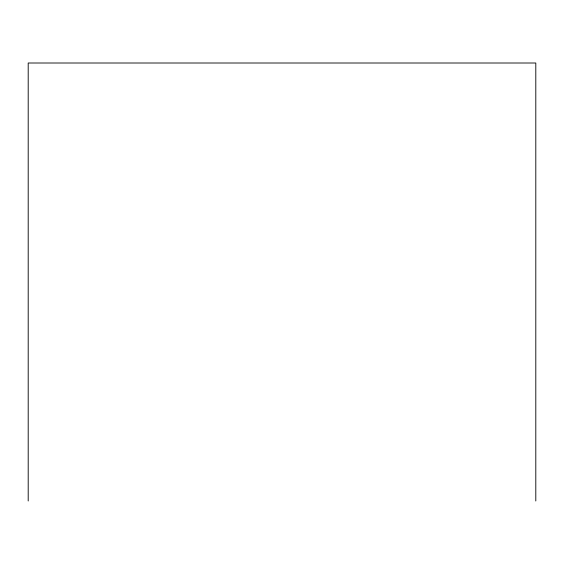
<?xml version="1.0" encoding="UTF-8"?>
<svg xmlns="http://www.w3.org/2000/svg" width="564" height="564" viewBox="0 0 564 564"><rect width="100%" height="100%" fill="white"/><g stroke="black" fill="none" stroke-linecap="round" stroke-linejoin="round"><path stroke-width="0.85" d="M535.8 500.994L535.8 63.006L28.2 63.006L28.2 500.994"/></g></svg>
